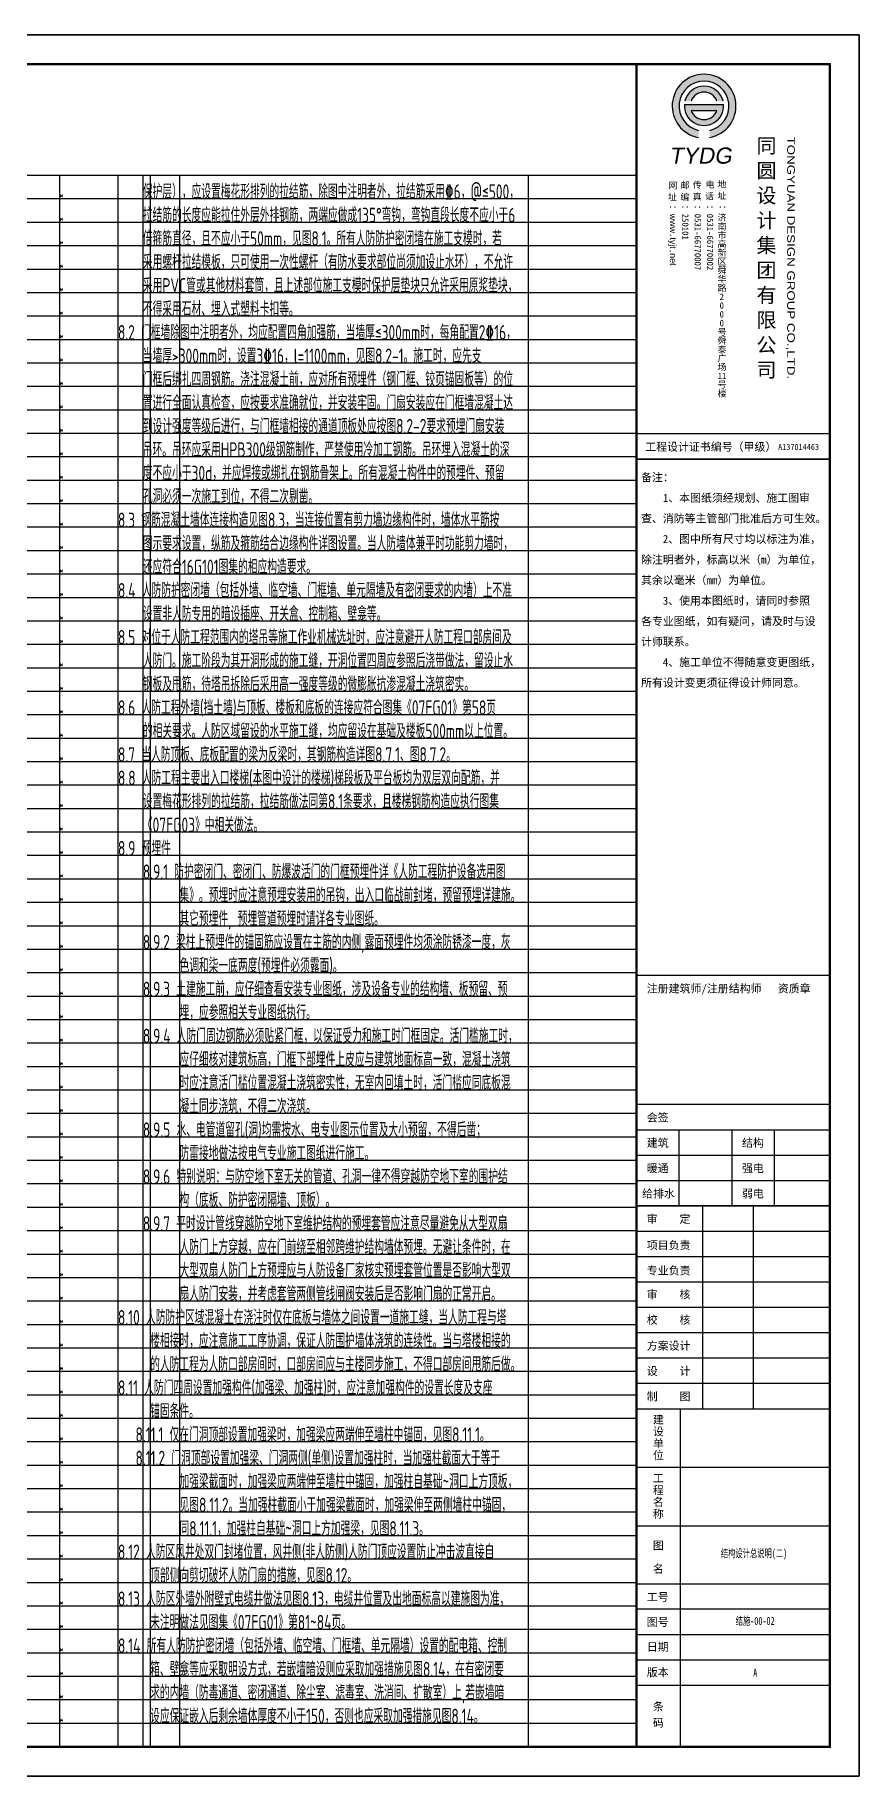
# Model space of a CAD drawing. Extents: x -502255 to 1362592, y -400300 to 332622.
# Drawn here: x 109705 to 137842, y 160126 to 219526 of the extents above; entities that cross this region are included whole.
import ezdxf

# ---------------------------------------------------------------- set-up
doc = ezdxf.new("R2010")
doc.units = 0
doc.header["$LTSCALE"] = 1000
doc.header["$MEASUREMENT"] = 0
for name, color, linetype in [('ECA_TK', 7, 'Continuous'), ('STEL_BOLT', 1, 'Continuous'), ('TEXT', 53, 'Continuous'), ('tk', 7, 'Continuous')]:
    doc.layers.add(name, color=color, linetype=linetype)
doc.styles.add('CCDI_T0G_01', font='arial.ttf')
doc.styles.add('SUNTXT', font='', dxfattribs={"height": 2.5})
doc.styles.add('TSSD_Label', font='tssdeng2.shx', dxfattribs={"width": 0.7, "bigfont": 'tssdchn.shx'})
doc.styles.add('TSSD_Norm', font='tssdeng.shx', dxfattribs={"bigfont": 'hztxt.shx'})
doc.styles.add('tyad', font='swissk.ttf', dxfattribs={"height": 2.5})
doc.styles.add('黑体', font='simhei.ttf', dxfattribs={"width": 0.65})
doc.styles.get('SUNTXT').set_extended_font_data('SimSun')

# ---------------------------------------------------------------- blocks, each defined once
blk = doc.blocks.new('A1_总说明分栏线')
at = {"layer": 'Defpoints', "color": 8, "lineweight": -3}
for p, q in [((76500, 54600), (1800, 54600)), ((4800, 54600), (4800, 1000)), ((5650, 54600), (5650, 1000)), ((5900, 54600), (5900, 1000)), ((6900, 54600), (6900, 1000)), ((18800, 54600), (18800, 1000)), ((20800, 54600), (20800, 1000)), ((22800, 54600), (22800, 1000)), ((23650, 54600), (23650, 1000)), ((23900, 54600), (23900, 1000)), ((24900, 54600), (24900, 1000)), ((36800, 54600), (36800, 1000)), ((38800, 54600), (38800, 1000)), ((40800, 54600), (40800, 1000)), ((41650, 54600), (41650, 1000)), ((41900, 54600), (41900, 1000)), ((42900, 54600), (42900, 1000)), ((54800, 54600), (54800, 1000)), ((56800, 54600), (56800, 1000)), ((58800, 54600), (58800, 1000)), ((59650, 54600), (59650, 1000)), ((59900, 54600), (59900, 1000)), ((60900, 54600), (60900, 1000)), ((72800, 54600), (72800, 1000)), ((76500, 53800), (1800, 53800)), ((76500, 53000), (1800, 53000)), ((76500, 52200), (1800, 52200)), ((76500, 51400), (1800, 51400)), ((76500, 50600), (1800, 50600)), ((76500, 49800), (1800, 49800)), ((76500, 49000), (1800, 49000)), ((76500, 48200), (1800, 48200)), ((76500, 47400), (1800, 47400)), ((76500, 46600), (1800, 46600)), ((76500, 45800), (1800, 45800)), ((76500, 45000), (1800, 45000)), ((76500, 44200), (1800, 44200)), ((76500, 43400), (1800, 43400)), ((76500, 42600), (1800, 42600)), ((76500, 41800), (1800, 41800)), ((76500, 41000), (1800, 41000)), ((76500, 40200), (1800, 40200)), ((76500, 39400), (1800, 39400)), ((76500, 38600), (1800, 38600)), ((76500, 37800), (1800, 37800)), ((76500, 37000), (1800, 37000)), ((76500, 36200), (1800, 36200)), ((76500, 35400), (1800, 35400)), ((76500, 34600), (1800, 34600)), ((76500, 33800), (1800, 33800)), ((76500, 33000), (1800, 33000)), ((76500, 32200), (1800, 32200)), ((76500, 31400), (1800, 31400)), ((76500, 30600), (1800, 30600)), ((76500, 29800), (1800, 29800)), ((76500, 29000), (1800, 29000)), ((76500, 28200), (1800, 28200)), ((76500, 27400), (1800, 27400)), ((76500, 26600), (1800, 26600)), ((76500, 25800), (1800, 25800)), ((76500, 25000), (1800, 25000)), ((76500, 24200), (1800, 24200)), ((76500, 23400), (1800, 23400)), ((76500, 22600), (1800, 22600)), ((76500, 21800), (1800, 21800)), ((76500, 21000), (1800, 21000)), ((76500, 20200), (1800, 20200)), ((76500, 19400), (1800, 19400)), ((76500, 18600), (1800, 18600)), ((76500, 17800), (1800, 17800)), ((76500, 17000), (1800, 17000)), ((76500, 16200), (1800, 16200)), ((76500, 15400), (1800, 15400)), ((76500, 14600), (1800, 14600)), ((76500, 13800), (1800, 13800)), ((76500, 13000), (1800, 13000)), ((76500, 12200), (1800, 12200)), ((76500, 11400), (1800, 11400)), ((76500, 10600), (1800, 10600)), ((76500, 9800), (1800, 9800)), ((76500, 9000), (1800, 9000)), ((76500, 8200), (1800, 8200)), ((76500, 7400), (1800, 7400)), ((76500, 6600), (1800, 6600)), ((76500, 5800), (1800, 5800)), ((76500, 5000), (1800, 5000)), ((76500, 4200), (1800, 4200)), ((76500, 3400), (1800, 3400)), ((76500, 2600), (1800, 2600)), ((76500, 2600), (1800, 2600)), ((76500, 1800), (1800, 1800))]:
    blk.add_line(p, q, dxfattribs=at)
at = {"color": 8, "lineweight": -3, "style": 'TSSD_Norm', "width": 0.8}
for p in [(20800, 53800), (38800, 53800), (56800, 53800), (20800, 53000), (38800, 53000), (56800, 53000), (20800, 52200), (38800, 52200), (56800, 52200), (20800, 51400), (38800, 51400), (56800, 51400), (20800, 50600), (38800, 50600), (56800, 50600), (20800, 49800), (38800, 49800), (56800, 49800), (20800, 49000), (38800, 49000), (56800, 49000), (20800, 48200), (38800, 48200), (56800, 48200), (20800, 47400), (38800, 47400), (56800, 47400), (20800, 46600), (38800, 46600), (56800, 46600), (20800, 45800), (38800, 45800), (56800, 45800), (20800, 45000), (38800, 45000), (56800, 45000), (20800, 44200), (38800, 44200), (56800, 44200), (20800, 43400), (38800, 43400), (56800, 43400), (20800, 42600), (38800, 42600), (56800, 42600), (20800, 41800), (38800, 41800), (56800, 41800), (20800, 41000), (38800, 41000), (56800, 41000), (20800, 40200), (38800, 40200), (56800, 40200), (20800, 39400), (38800, 39400), (56800, 39400), (20800, 38600), (38800, 38600), (56800, 38600), (20800, 37800), (38800, 37800), (56800, 37800), (20800, 37000), (38800, 37000), (56800, 37000), (20800, 36200), (38800, 36200), (56800, 36200), (20800, 35400), (38800, 35400), (56800, 35400), (20800, 34600), (38800, 34600), (56800, 34600), (20800, 33800), (38800, 33800), (56800, 33800), (20800, 33000), (38800, 33000), (56800, 33000), (20800, 32200), (38800, 32200), (56800, 32200), (20800, 31400), (38800, 31400), (56800, 31400), (20800, 30600), (38800, 30600), (56800, 30600), (20800, 29800), (38800, 29800), (56800, 29800), (20800, 29000), (38800, 29000), (56800, 29000), (20800, 28200), (38800, 28200), (56800, 28200), (20800, 27400), (38800, 27400), (56800, 27400), (20800, 26600), (38800, 26600), (56800, 26600), (20800, 25800), (38800, 25800), (56800, 25800), (20800, 25000), (38800, 25000), (56800, 25000), (20800, 24200), (38800, 24200), (56800, 24200), (20800, 23400), (38800, 23400), (56800, 23400), (20800, 22600), (38800, 22600), (56800, 22600), (20800, 21800), (38800, 21800), (56800, 21800), (20800, 21000), (38800, 21000), (56800, 21000), (20800, 20200), (38800, 20200), (56800, 20200), (20800, 19400), (38800, 19400), (56800, 19400), (20800, 18600), (38800, 18600), (56800, 18600), (20800, 17800), (38800, 17800), (56800, 17800), (20800, 17000), (38800, 17000), (56800, 17000), (20800, 16200), (38800, 16200), (56800, 16200), (20800, 15400), (38800, 15400), (56800, 15400), (20800, 14600), (38800, 14600), (56800, 14600), (20800, 13800), (38800, 13800), (56800, 13800), (20800, 13000), (38800, 13000), (56800, 13000), (20800, 12200), (38800, 12200), (56800, 12200), (20800, 11400), (38800, 11400), (56800, 11400), (20800, 10600), (38800, 10600), (56800, 10600), (20800, 9800), (38800, 9800), (56800, 9800), (20800, 9000), (38800, 9000), (56800, 9000), (20800, 8200), (38800, 8200), (56800, 8200), (20800, 7400), (38800, 7400), (56800, 7400), (20800, 6600), (38800, 6600), (56800, 6600), (20800, 5800), (38800, 5800), (56800, 5800), (20800, 5000), (38800, 5000), (56800, 5000), (20800, 4200), (38800, 4200), (56800, 4200), (20800, 3400), (38800, 3400), (56800, 3400), (20800, 2600), (38800, 2600), (56800, 2600), (20800, 1800), (38800, 1800), (56800, 1800)]:
    blk.add_text('*', height=273, dxfattribs=at).set_placement(p)
blk = doc.blocks.new('10B_A1')
h = blk.add_hatch(color=256)
h.paths.add_polyline_path([(786.16, 558.97), (786.16, 561.39, -8.823966), (789.97, 561.39), (789.97, 558.98, 11.333343)])
h.paths.add_polyline_path([(781.52, 571.34), (783.6, 571.34, -0.711417), (792.46, 571.34), (794.54, 571.34, 0.79114)], flags=17)
h.paths.add_polyline_path([(781.36, 570.26, 1.071858), (794.7, 570.26)], flags=17)
h.paths.add_polyline_path([(792.44, 568.2, -0.701619), (783.62, 568.2)], flags=16)
for p, q in [((765, 184), (765, 584)), ((765, 184), (765, 584)), ((765, 184), (765, 584)), ((781.36, 570.26), (794.7, 570.26)), ((783.62, 568.2), (792.44, 568.2))]:
    blk.add_line(p, q)
at = {"const_width": 0.5}
blk.add_lwpolyline([(831, 457.96), (765, 457.96)], dxfattribs=at)
blk.add_lwpolyline([(831, 457.96), (765, 457.96)], dxfattribs=at)
for centre, radius, start, end in [((788.05, 569.69), 10.88, 280.13244, 259.96265), ((788.05, 569.69), 8.52, 282.99261, 257.13015), ((788.03, 569.8), 6.69, 13.30217, 166.69783), ((788.03, 569.8), 6.69, 176.02725, 3.97275), ((788.03, 569.8), 4.69, 19.14259, 160.85741), ((788.03, 569.8), 4.69, 199.89154, 340.10846)]:
    blk.add_arc(centre, radius, start, end)
at = {"layer": 'ECA_TK'}
for p, q in [((765, 220.51), (831, 220.51)), ((779.58, 194.56), (779.58, 220.51)), ((797.5, 220.51), (797.5, 194.56)), ((812.08, 194.56), (812.08, 220.51)), ((765, 211.86), (831, 211.86)), ((765, 203.21), (831, 203.21)), ((787.68, 125.36), (787.68, 194.56)), ((804.77, 194.56), (804.77, 125.36)), ((765, 185.91), (831, 185.91)), ((765, 177.26), (831, 177.26)), ((765, 168.61), (831, 168.61)), ((765, 159.96), (831, 159.96)), ((765, 151.31), (831, 151.31)), ((765, 142.66), (831, 142.66)), ((765, 134.01), (831, 134.01)), ((765, 125.36), (831, 125.36)), ((780.03, 10), (780.03, 125.36)), ((765, 105.36), (831, 105.36)), ((765, 85.36), (831, 85.36)), ((831, 56.92), (765, 56.92)), ((831, 48.27), (765, 48.27)), ((831, 39.62), (765, 39.62)), ((831, 30.97), (765, 30.97))]:
    blk.add_line(p, q, dxfattribs=at)
blk.add_lwpolyline([(0, 0), (841, 0), (841, 594), (0, 594)], close=True, dxfattribs=at)
at = {"layer": 'ECA_TK', "const_width": 0.8}
blk.add_lwpolyline([(831, 10), (831, 584), (18, 584), (18, 10)], close=True, dxfattribs=at)
at = {"layer": 'ECA_TK'}
for points, const_width in [([(765, 10), (765, 584)], 0.8), ([(765, 457.96), (831, 457.96)], 0.5), ([(765, 449.25), (831, 449.25)], 0.5), ([(765, 273.16), (831, 273.16)], 0.5), ([(765, 229.16), (831, 229.16)], 0.5), ([(765, 194.56), (831, 194.56)], 0.5), ([(831, 65.57), (765, 65.57)], 0.5)]:
    blk.add_lwpolyline(points, dxfattribs=dict(at, const_width=const_width))
for s, height, style, p in [('同', 5, '黑体', (805.94, 553.7)), ('圆', 5, '黑体', (805.94, 545.2)), ('网', 2.18, 'SUNTXT', (775.88, 541.55)), ('邮', 2.18, 'SUNTXT', (780.08, 541.58)), ('传', 2.18, 'SUNTXT', (784.17, 541.71)), ('电', 2.18, 'SUNTXT', (788.57, 541.81)), ('地', 2.18, 'SUNTXT', (792.61, 541.93)), ('设', 5, '黑体', (805.94, 536.7)), ('址', 2.18, 'SUNTXT', (775.74, 537.6)), ('编', 2.18, 'SUNTXT', (779.97, 537.57)), ('真', 2.18, 'SUNTXT', (784.17, 537.71)), ('话', 2.18, 'SUNTXT', (788.39, 537.86)), ('址', 2.18, 'SUNTXT', (792.62, 537.99)), ('济', 2.18, 'SUNTXT', (792.67, 530.58)), ('南', 2.18, 'SUNTXT', (792.67, 527.58)), ('计', 5, '黑体', (805.94, 528.2)), ('市', 2.18, 'SUNTXT', (792.67, 524.58)), ('高', 2.18, 'SUNTXT', (792.67, 521.58)), ('集', 5, '黑体', (805.94, 519.7)), ('新', 2.18, 'SUNTXT', (792.67, 518.58)), ('区', 2.18, 'SUNTXT', (792.67, 515.58)), ('舜', 2.18, 'SUNTXT', (792.67, 512.58)), ('华', 2.18, 'SUNTXT', (792.67, 509.58)), ('团', 5, '黑体', (805.94, 511.2)), ('路', 2.18, 'SUNTXT', (792.67, 506.58)), ('2', 2.18, 'SUNTXT', (793.36, 503.58)), ('有', 5, '黑体', (805.94, 502.7)), ('0', 2.18, 'SUNTXT', (793.36, 500.58)), ('0', 2.18, 'SUNTXT', (793.36, 497.58)), ('限', 5, '黑体', (805.94, 494.2)), ('号', 2.18, 'SUNTXT', (792.67, 491.58)), ('0', 2.18, 'SUNTXT', (793.36, 494.58)), ('泰', 2.18, 'SUNTXT', (792.67, 485.58)), ('舜', 2.18, 'SUNTXT', (792.67, 488.58)), ('公', 5, '黑体', (805.94, 485.7)), ('场', 2.18, 'SUNTXT', (792.67, 479.58)), ('广', 2.18, 'SUNTXT', (792.67, 482.58)), ('司', 5, '黑体', (805.94, 477.2)), ('号', 2.18, 'SUNTXT', (792.67, 473.58)), ('11', 2.18, 'SUNTXT', (792.67, 476.58)), ('楼', 2.18, 'SUNTXT', (792.69, 470.58))]:
    blk.add_text(s, height=height, dxfattribs=dict(style=style)).set_placement(p)
at = {"style": 'CCDI_T0G_01', "width": 1.25}
blk.add_text('TONGYUAN DESIGN GROUP CO.,LTD.', height=2.6, rotation=270, dxfattribs=at).set_placement((816.42, 559.28))
at = {"style": 'tyad', "oblique": 10}
blk.add_text('TYDG', height=5.5, dxfattribs=at).set_placement((776.12, 550.06))
at = {"char_height": 2.18, "width": 39.1789, "attachment_point": 1, "rotation": 270, "style": 'SUNTXT'}
for s, insert in [('：{\\fArial|b0|i0|c134|p32;www}.{\\fArial|b0|i0|c134|p32;tyjt}.{\\fArial|b0|i0|c134|p32;net\\fArial|b0|i0|c0|p32;}', (778.56, 536.02)), ('：250101', (782.78, 536.02)), ('：0531-66770007', (787, 536.02)), ('：0531-66770002', (791.22, 536.02)), ('：', (795.56, 536.02))]:
    blk.add_mtext(s, dxfattribs=dict(at, insert=insert))
at = {"layer": 'ECA_TK', "linetype": 'Continuous', "style": 'SUNTXT'}
for s, height, p in [('工程设计证书编号（甲级）', 2.7342, (767.97, 452.09)), ('A137014463', 2.051, (813.34, 452.39)), ('注册建筑师/注册结构师   资质章', 2.7342, (768.5, 267.3)), ('会签', 2.734, (768.5, 223.3)), ('建筑', 2.734, (768.5, 214.65)), ('结构', 2.734, (801, 214.65)), ('暖通', 2.734, (768.5, 206)), ('强电', 2.734, (801, 206)), ('给排水', 2.734, (766.9, 197.35)), ('弱电', 2.734, (801, 197.35)), ('审    定', 2.734, (768.5, 188.7)), ('项目负责', 2.734, (768.5, 179.74)), ('专业负责', 2.734, (768.5, 171.09)), ('审    核', 2.734, (768.5, 162.93)), ('校    核', 2.734, (768.5, 154.28)), ('方案设计', 2.734, (768.5, 145.45)), ('设    计', 2.734, (768.5, 136.8)), ('制    图', 2.734, (768.5, 128.15)), ('建', 2.73, (770.59, 120.26)), ('设', 2.73, (770.59, 116.2)), ('单', 2.73, (770.59, 112.14)), ('位', 2.73, (770.59, 108.08)), ('工', 2.73, (770.59, 100.26)), ('程', 2.73, (770.59, 96.2)), ('名', 2.73, (770.59, 92.14)), ('称', 2.73, (770.59, 88.08)), ('图', 2.73, (770.59, 77.33)), ('名', 2.73, (770.59, 69.33)), ('工号', 2.734, (768.5, 59.71)), ('图号', 2.734, (768.5, 51.23)), ('日期', 2.734, (768.5, 42.72)), ('版本', 2.734, (768.5, 34.07)), ('条', 2.73, (770.59, 22.4)), ('码', 2.73, (770.59, 16.85))]:
    blk.add_text(s, height=height, dxfattribs=at).set_placement(p)
at = {"layer": 'ECA_TK', "style": 'SUNTXT'}
for s, p in [('备注：', (766.54, 441.68)), ('    1、本图纸须经规划、施工图审', (766.54, 434.68)), ('查、消防等主管部门批准后方可生效。', (766.54, 427.66)), ('    2、图中所有尺寸均以标注为准，', (766.54, 420.65)), ('除注明者外，标高以米（m）为单位，', (766.54, 413.62)), ('其余以毫米（mm）为单位。', (766.54, 406.61)), ('    3、使用本图纸时，请同时参照', (766.54, 399.6)), ('各专业图纸，如有疑问，请及时与设', (766.54, 392.61)), ('计师联系。', (766.54, 385.63)), ('    4、施工单位不得随意变更图纸，', (766.54, 378.63)), ('所有设计变更须征得设计师同意。', (766.54, 371.62))]:
    blk.add_text(s, height=2.73, dxfattribs=at).set_placement(p)

msp = doc.modelspace()

# ---------------------------------------------------------------- linework, layer by layer
at = {"layer": 'STEL_BOLT'}
msp.add_lwpolyline([(53741.8, 219526.2), (137841.8, 219526.2), (137841.8, 160126.2), (53741.8, 160126.2)], close=True, dxfattribs=at)

# ---------------------------------------------------------------- block references
at = {"layer": 'Defpoints'}
msp.add_blockref('A1_总说明分栏线', (53741.8, 160126.2), dxfattribs=at)
at = {"layer": 'tk', "xscale": 100, "yscale": 100, "zscale": 100}
msp.add_blockref('10B_A1', (53741.8, 160126.2), dxfattribs=at)

# ---------------------------------------------------------------- texts
at = {"layer": 'TEXT', "style": 'TSSD_Label', "width": 0.7}
for s, p in [('保护层），应设置梅花形排列的拉结筋，除图中注明者外，拉结筋采用\x846，@≤500，', (113391.8, 213926.2)), ('拉结筋的长度应能拉住外层外排钢筋，两端应做成135°弯钩，弯钩直段长度不应小于6', (113391.8, 213126.2)), ('倍箍筋直径，且不应小于50mm，见图8.1。所有人防防护密闭墙在施工支模时，若', (113391.8, 212326.2)), ('采用螺杆拉结模板，只可使用一次性螺杆（有防水要求部位尚须加设止水环），不允许', (113391.8, 211526.2)), ('采用PVC管或其他材料套筒，且上述部位施工支模时保护层垫块只允许采用原浆垫块，', (113391.8, 210726.2)), ('不得采用石材、埋入式塑料卡扣等。', (113391.8, 209926.2)), ('8.2 门框墙除图中注明者外，均应配置四角加强筋，当墙厚≤300mm时，每角配置2\x8416，', (112541.8, 209126.2)), ('当墙厚>300mm时，设置3\x8416，l=1100mm，见图8.2-1。施工时，应先支', (113391.8, 208326.2)), ('门框后绑扎四周钢筋。浇注混凝土前，应对所有预埋件（钢门框、铰页锚固板等）的位', (113391.8, 207526.2)), ('置进行全面认真检查，应按要求准确就位，并安装牢固。门扇安装应在门框墙混凝土达', (113391.8, 206726.2)), ('到设计强度等级后进行，与门框墙相接的通道顶板处应按图8.2-2要求预埋门扇安装', (113391.8, 205926.2)), ('吊环。吊环应采用HPB300级钢筋制作，严禁使用冷加工钢筋。吊环埋入混凝土的深', (113391.8, 205126.2)), ('度不应小于30d，并应焊接或绑扎在钢筋骨架上。所有混凝土构件中的预埋件、预留', (113391.8, 204326.2)), ('孔洞必须一次施工到位，不得二次剔凿。', (113391.8, 203526.2)), ('8.3 钢筋混凝土墙体连接构造见图8.3，当连接位置有剪力墙边缘构件时，墙体水平筋按', (112541.8, 202726.2)), ('图示要求设置，纵筋及箍筋结合边缘构件详图设置。当人防墙体兼平时功能剪力墙时，', (113391.8, 201926.2)), ('还应符合16G101图集的相应构造要求。', (113391.8, 201126.2)), ('8.4 人防防护密闭墙（包括外墙、临空墙、门框墙、单元隔墙及有密闭要求的内墙）上不准', (112541.8, 200326.2)), ('设置非人防专用的暗设插座、开关盒、控制箱、壁龛等。', (113391.8, 199526.2)), ('8.5 对位于人防工程范围内的塔吊等施工作业机械选址时，应注意避开人防工程口部房间及', (112541.8, 198726.2)), ('人防门。施工阶段为其开洞形成的施工缝，开洞位置四周应参照后浇带做法，留设止水', (113391.8, 197926.2)), ('钢板及甩筋，待塔吊拆除后采用高一强度等级的微膨胀抗渗混凝土浇筑密实。', (113391.8, 197126.2)), ('8.6 人防工程外墙(挡土墙)与顶板、楼板和底板的连接应符合图集《07FG01》第58页', (112541.8, 196326.2)), ('的相关要求。人防区域留设的水平施工缝，均应留设在基础及楼板500mm以上位置。', (113391.8, 195526.2)), ('8.7 当人防顶板、底板配置的梁为反梁时，其钢筋构造详图8.7.1、图8.7.2。', (112541.8, 194726.2)), ('8.8 人防工程主要出入口楼梯(本图中设计的楼梯)梯段板及平台板均为双层双向配筋，并', (112541.8, 193926.2)), ('设置梅花形排列的拉结筋，拉结筋做法同第8.1条要求，且楼梯钢筋构造应执行图集', (113391.8, 193126.2)), ('《07FG03》中相关做法。', (113391.8, 192326.2)), ('8.9 预埋件', (112541.8, 191526.2)), ('8.9.1 防护密闭门、密闭门、防爆波活门的门框预埋件详《人防工程防护设备选用图', (113391.8, 190726.2)), ('集》。预埋时应注意预埋安装用的吊钩，出入口临战前封堵，预留预埋详建施。', (114641.8, 189926.2)), ('其它预埋件, 预埋管道预埋时请详各专业图纸。', (114641.8, 189126.2)), ('8.9.2 梁柱上预埋件的锚固筋应设置在主筋的内侧,露面预埋件均须涂防锈漆一度，灰', (113391.8, 188326.2)), ('色调和柒一底两度(预埋件必须露面)。', (114641.8, 187526.2)), ('8.9.3 土建施工前，应仔细查看安装专业图纸，涉及设备专业的结构墙、板预留、预', (113391.8, 186726.2)), ('埋，应参照相关专业图纸执行。', (114641.8, 185926.2)), ('8.9.4 人防门周边钢筋必须贴紧门框，以保证受力和施工时门框固定。活门槛施工时，', (113391.8, 185126.2)), ('应仔细核对建筑标高，门框下部埋件上皮应与建筑地面标高一致，混凝土浇筑', (114641.8, 184326.2)), ('时应注意活门槛位置混凝土浇筑密实性，无室内回填土时，活门槛应同底板混', (114641.8, 183526.2)), ('凝土同步浇筑，不得二次浇筑。', (114641.8, 182726.2)), ('8.9.5 水、电管道留孔(洞)均需按水、电专业图示位置及大小预留，不得后凿；', (113391.8, 181926.2)), ('防雷接地做法按电气专业施工图纸进行施工。', (114641.8, 181126.2)), ('8.9.6 特别说明：与防空地下室无关的管道、孔洞一律不得穿越防空地下室的围护结', (113391.8, 180326.2)), ('构（底板、防护密闭隔墙、顶板）。', (114641.8, 179526.2)), ('8.9.7 平时设计管线穿越防空地下室维护结构的预埋套管应注意尽量避免从大型双扇', (113391.8, 178726.2)), ('人防门上方穿越，应在门前绕至相邻跨维护结构墙体预埋。无避让条件时，在', (114641.8, 177926.2)), ('大型双扇人防门上方预埋应与人防设备厂家核实预埋套管位置是否影响大型双', (114641.8, 177126.2)), ('扇人防门安装，并考虑套管两侧管线闸阀安装后是否影响门扇的正常开启。', (114641.8, 176326.2)), ('8.10 人防防护区域混凝土在浇注时仅在底板与墙体之间设置一道施工缝，当人防工程与塔', (112541.8, 175526.2)), ('楼相接时，应注意施工工序协调，保证人防围护墙体浇筑的连续性。当与塔楼相接的', (113641.8, 174726.2)), ('的人防工程为人防口部房间时，口部房间应与主楼同步施工，不得口部房间甩筋后做。', (113641.8, 173926.2)), ('8.11 人防门四周设置加强构件(加强梁、加强柱)时，应注意加强构件的设置长度及支座', (112541.8, 173126.2)), ('锚固条件。', (113641.8, 172326.2)), ('8.11.1 仅在门洞顶部设置加强梁时，加强梁应两端伸至墙柱中锚固，见图8.11.1。', (113141.8, 171526.2)), ('8.11.2 门洞顶部设置加强梁、门洞两侧(单侧)设置加强柱时，当加强柱截面大于等于', (113141.8, 170726.2)), ('加强梁截面时，加强梁应两端伸至墙柱中锚固，加强柱自基础~洞口上方顶板，', (114641.8, 169926.2)), ('见图8.11.2。当加强柱截面小于加强梁截面时，加强梁伸至两侧墙柱中锚固，', (114641.8, 169126.2)), ('同8.11.1，加强柱自基础~洞口上方加强梁，见图8.11.3。', (114641.8, 168326.2)), ('8.12 人防区风井处双门封堵位置，风井侧(非人防侧)人防门顶应设置防止冲击波直接自', (112541.8, 167526.2)), ('顶部侧向剪切破坏人防门扇的措施，见图8.12。', (113641.8, 166726.2)), ('8.13 人防区外墙外附壁式电缆井做法见图8.13，电缆井位置及出地面标高以建施图为准，', (112541.8, 165926.2)), ('未注明做法见图集《07FG01》第81~84页。', (113641.8, 165126.2))]:
    msp.add_text(s, height=500, dxfattribs=at).set_placement(p)
at = {"layer": 'TEXT', "color": 4, "style": 'TSSD_Label', "width": 0.7}
for s, p in [('8.14 所有人防防护密闭墙（包括外墙、临空墙、门框墙、单元隔墙）设置的配电箱、控制', (112541.8, 164326.2)), ('箱、壁龛等应采取明设方式，若嵌墙暗设则应采取加强措施见图8.14，在有密闭要', (113641.8, 163526.2)), ('求的内墙（防毒通道、密闭通道、除尘室、滤毒室、洗消间、扩散室）上,若嵌墙暗', (113641.8, 162726.2)), ('设应保证嵌入后剩余墙体厚度不小于150，否则也应采取加强措施见图8.14。', (113641.8, 161926.2))]:
    msp.add_text(s, height=500, dxfattribs=at).set_placement(p)
at = {"layer": 'tk', "color": 2, "char_height": 273, "width": 4698, "attachment_point": 5, "style": '黑体'}
for s, insert in [('结构设计总说明(二)', (134252.8, 167689.7)), ('结施-00-02', (134290.3, 165406.2))]:
    msp.add_mtext(s, dxfattribs=dict(at, insert=insert))
at = {"layer": 'tk', "insert": (134293.3, 163655.7), "char_height": 273, "width": 5097, "attachment_point": 5, "style": '黑体'}
msp.add_mtext('A', dxfattribs=at)

doc.saveas('drawing.dxf')
